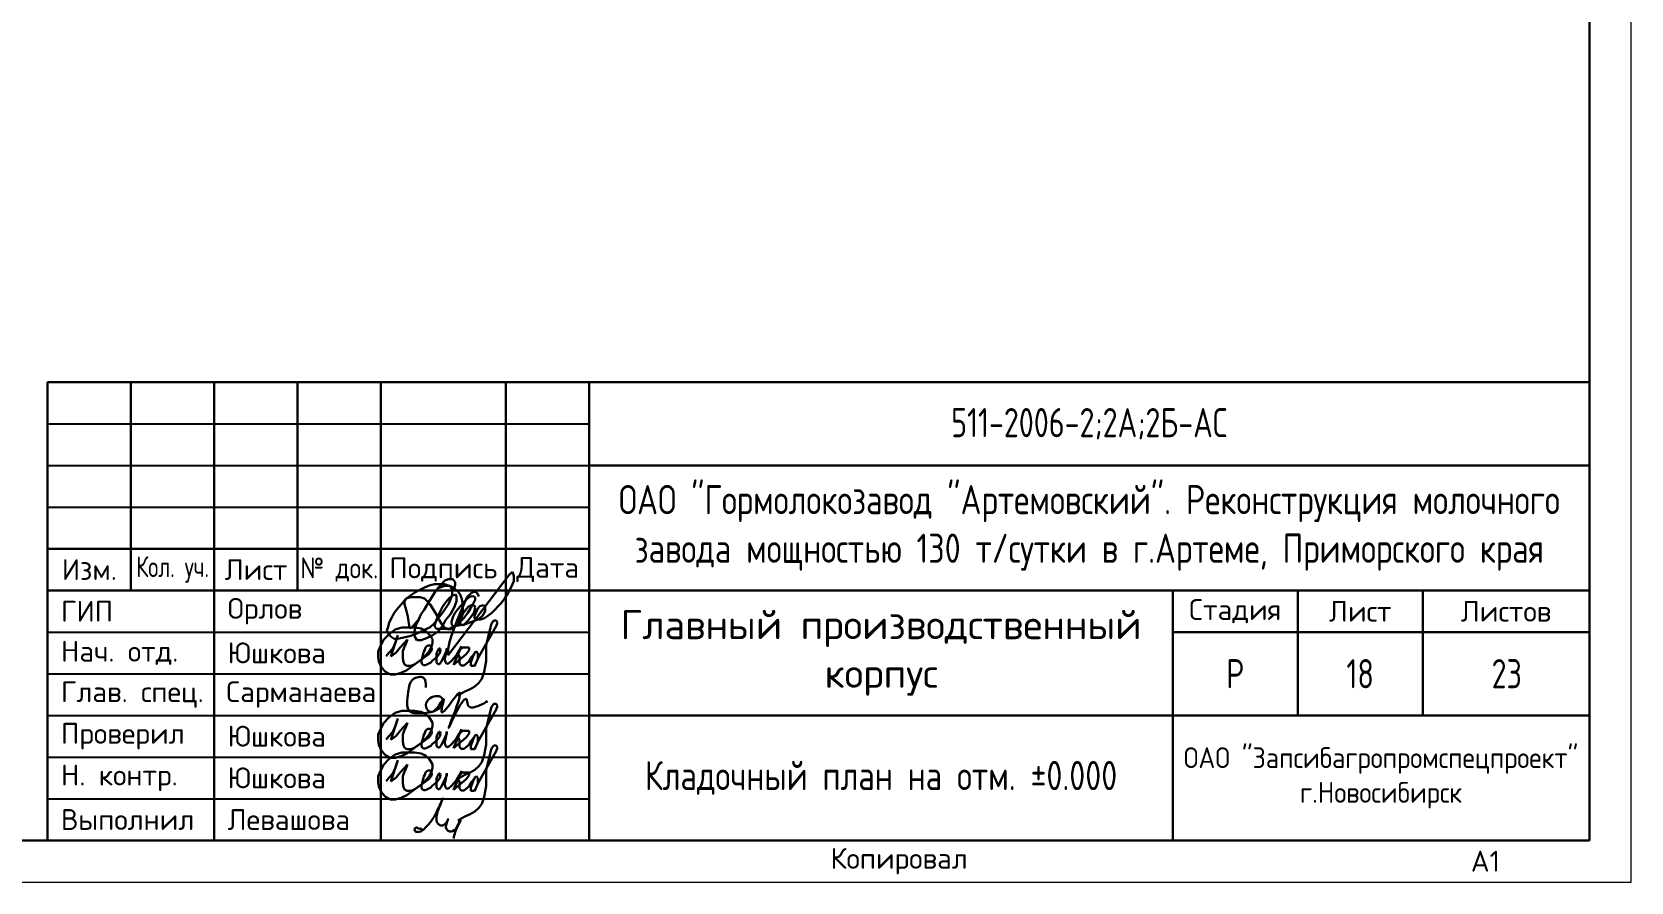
# Model space of a CAD drawing. Extents: x -965262 to 1142518, y -357520 to 71675.
# Drawn here: x 671480 to 690668, y -240088 to -229886 of the extents above; entities that cross this region are included whole.
import ezdxf

# ---------------------------------------------------------------- set-up
doc = ezdxf.new("R2010")
doc.units = 0
doc.header["$LTSCALE"] = 10
doc.layers.get('0').update_dxf_attribs({"linetype": 'CONTINUOUS', "lineweight": 30})
doc.layers.add('Ростверк', color=155, linetype='CONTINUOUS', lineweight=40)
doc.layers.add('светиль', color=40, linetype='CONTINUOUS', lineweight=30)
doc.styles.add('GOST 2.304', font='isocpeur.ttf', dxfattribs={"width": 0.75, "height": 250})

# ---------------------------------------------------------------- blocks, each defined once
blk = doc.blocks.new('12314')
at = {"layer": 'светиль', "color": 7, "lineweight": 30}
for p, q in [((-140565.34, -9025.42), (-140566.15, -9025.6)), ((-140564.57, -9025.42), (-140565.34, -9025.42)), ((-140564.33, -9025.41), (-140564.8, -9025.96)), ((-140563.88, -9025.42), (-140564.57, -9025.42)), ((-140563.86, -9024.92), (-140564.33, -9025.41)), ((-140563.17, -9025.64), (-140563.88, -9025.42)), ((-140562.48, -9026.16), (-140562.25, -9025.58)), ((-140562.25, -9025.58), (-140562.25, -9025.09)), ((-140553.84, -9025.85), (-140553.48, -9024.93)), ((-140569.69, -9027.65), (-140570.3, -9028.39)), ((-140569.86, -9028.04), (-140569.59, -9027.58)), ((-140568.97, -9027.12), (-140569.69, -9027.65)), ((-140569.59, -9027.58), (-140568.96, -9027.35)), ((-140568.33, -9026.67), (-140568.97, -9027.12)), ((-140568.96, -9027.35), (-140568.18, -9027.35)), ((-140567.57, -9026.24), (-140568.33, -9026.67)), ((-140568.18, -9027.35), (-140567.49, -9027.35)), ((-140566.84, -9025.89), (-140567.57, -9026.24)), ((-140567.49, -9027.35), (-140566.88, -9027.58)), ((-140566.88, -9027.58), (-140566.44, -9027.96)), ((-140566.15, -9025.6), (-140566.84, -9025.89)), ((-140566.44, -9027.96), (-140566.02, -9028.46)), ((-140565.84, -9027.49), (-140566.24, -9028.17)), ((-140565.26, -9026.56), (-140565.84, -9027.49)), ((-140564.8, -9025.96), (-140565.26, -9026.56)), ((-140563.83, -9025.64), (-140564.97, -9026.08)), ((-140563.03, -9025.64), (-140563.83, -9025.64)), ((-140563.14, -9027.49), (-140563.64, -9028.1)), ((-140563.2, -9028.3), (-140562.73, -9027.06)), ((-140562.54, -9025.9), (-140563.17, -9025.64)), ((-140562.64, -9027.1), (-140563.14, -9027.49)), ((-140562.73, -9026.18), (-140563.03, -9025.64)), ((-140562.73, -9027.06), (-140562.73, -9026.18)), ((-140562.21, -9026.96), (-140562.64, -9027.1)), ((-140561.96, -9026.39), (-140562.54, -9025.9)), ((-140562.35, -9028.81), (-140562.06, -9027.96)), ((-140562.06, -9027.2), (-140562.21, -9026.96)), ((-140562.06, -9027.96), (-140562.06, -9027.2)), ((-140561.57, -9026.86), (-140561.96, -9026.39)), ((-140560.77, -9027.9), (-140561.87, -9029.18)), ((-140561.27, -9027.61), (-140561.57, -9026.86)), ((-140561.11, -9028.6), (-140561.27, -9027.61)), ((-140561.23, -9029), (-140560.44, -9027.33)), ((-140560.4, -9027.57), (-140560.77, -9027.9)), ((-140560.44, -9027.33), (-140559.85, -9026.75)), ((-140560.04, -9027.3), (-140560.4, -9027.57)), ((-140559.71, -9027.2), (-140560.04, -9027.3)), ((-140559.85, -9026.75), (-140559.52, -9026.57)), ((-140559.42, -9027.27), (-140559.71, -9027.2)), ((-140559.56, -9028.37), (-140559.27, -9027.77)), ((-140559.52, -9026.57), (-140559.22, -9026.57)), ((-140559.27, -9027.42), (-140559.42, -9027.27)), ((-140559.27, -9027.77), (-140559.27, -9027.42)), ((-140559.22, -9026.57), (-140558.92, -9026.81)), ((-140558.92, -9026.81), (-140558.69, -9027.25)), ((-140555.38, -9028.26), (-140554.82, -9027.5)), ((-140554.82, -9027.5), (-140554.34, -9026.8)), ((-140554.34, -9026.8), (-140553.84, -9025.85)), ((-140571.46, -9029.82), (-140571.77, -9030.41)), ((-140571.04, -9029.28), (-140571.46, -9029.82)), ((-140570.3, -9028.39), (-140571.04, -9029.28)), ((-140569.86, -9028.4), (-140569.86, -9028.04)), ((-140569.59, -9029.26), (-140569.86, -9028.4)), ((-140569.36, -9030.25), (-140569.59, -9029.26)), ((-140569.1, -9031.98), (-140569.36, -9030.25)), ((-140567.41, -9029.95), (-140567.85, -9031.02)), ((-140566.92, -9029.25), (-140567.41, -9029.95)), ((-140566.24, -9028.17), (-140566.92, -9029.25)), ((-140566.02, -9028.46), (-140565.66, -9029.03)), ((-140565.66, -9029.03), (-140565.26, -9029.64)), ((-140565.39, -9031.3), (-140564.18, -9029.72)), ((-140565.26, -9029.64), (-140564.95, -9030.14)), ((-140564.95, -9030.14), (-140564.67, -9030.77)), ((-140564.7, -9029.97), (-140564.92, -9030.46)), ((-140564.4, -9029.32), (-140564.7, -9029.97)), ((-140564.16, -9028.81), (-140564.4, -9029.32)), ((-140564.18, -9029.72), (-140563.2, -9028.3)), ((-140563.64, -9028.1), (-140564.16, -9028.81)), ((-140563.69, -9030.8), (-140562.97, -9029.89)), ((-140562.97, -9029.89), (-140562.35, -9028.81)), ((-140562.54, -9030.28), (-140562.72, -9030.69)), ((-140562.3, -9029.77), (-140562.54, -9030.28)), ((-140561.87, -9029.18), (-140562.3, -9029.77)), ((-140562.02, -9030.97), (-140561.23, -9029)), ((-140561.61, -9030.7), (-140561.33, -9030.12)), ((-140561.09, -9029.88), (-140561.38, -9030.53)), ((-140561.33, -9030.12), (-140561.11, -9029.29)), ((-140561.11, -9029.29), (-140561.11, -9028.6)), ((-140560.71, -9029.29), (-140561.09, -9029.88)), ((-140560.99, -9030.54), (-140560.36, -9029.73)), ((-140560.32, -9028.83), (-140560.71, -9029.29)), ((-140560.36, -9029.73), (-140559.94, -9029.04)), ((-140560.36, -9030.89), (-140559.8, -9030.21)), ((-140559.82, -9028.54), (-140560.32, -9028.83)), ((-140559.94, -9029.04), (-140559.56, -9028.37)), ((-140559.41, -9028.54), (-140559.82, -9028.54)), ((-140559.8, -9030.21), (-140559.41, -9029.59)), ((-140559.25, -9028.91), (-140559.41, -9028.54)), ((-140559.41, -9029.59), (-140559.25, -9028.91)), ((-140559.16, -9029.68), (-140559.34, -9030.17)), ((-140559.34, -9030.17), (-140559.34, -9030.53)), ((-140558.8, -9029.03), (-140559.16, -9029.68)), ((-140558.85, -9030.69), (-140558.16, -9030.16)), ((-140558.54, -9028.69), (-140558.8, -9029.03)), ((-140558.03, -9028.57), (-140558.54, -9028.69)), ((-140558.16, -9030.16), (-140557.76, -9029.45)), ((-140557.76, -9028.86), (-140558.03, -9028.57)), ((-140557.84, -9030.53), (-140557.36, -9030.17)), ((-140557.76, -9029.45), (-140557.76, -9028.86)), ((-140557.36, -9030.17), (-140556.76, -9029.71)), ((-140556.76, -9029.71), (-140555.38, -9028.26)), ((-140572.3, -9031.79), (-140572.49, -9032.37)), ((-140572.49, -9032.37), (-140572.25, -9032.93)), ((-140572.17, -9031.14), (-140572.3, -9031.79)), ((-140571.77, -9030.41), (-140572.17, -9031.14)), ((-140568.83, -9031.98), (-140569.1, -9031.98)), ((-140569.07, -9033.19), (-140567.78, -9032.69)), ((-140567.67, -9030.62), (-140568.83, -9031.98)), ((-140568.11, -9031.44), (-140568.36, -9032.46)), ((-140568.36, -9032.46), (-140568.36, -9033.22)), ((-140567.85, -9031.02), (-140568.11, -9031.44)), ((-140567.78, -9032.69), (-140566.97, -9032.3)), ((-140566.97, -9032.3), (-140566.01, -9031.84)), ((-140566.01, -9031.84), (-140565.39, -9031.3)), ((-140565.62, -9033.07), (-140564.69, -9032.4)), ((-140565.22, -9031.17), (-140565.31, -9031.55)), ((-140565.31, -9031.55), (-140565.31, -9031.83)), ((-140565.31, -9031.83), (-140565.15, -9032.01)), ((-140565.07, -9030.79), (-140565.22, -9031.17)), ((-140565.15, -9032.01), (-140564.95, -9032.09)), ((-140564.92, -9030.46), (-140565.1, -9030.81)), ((-140564.95, -9032.09), (-140564.71, -9032.09)), ((-140564.71, -9032.09), (-140564.33, -9032.09)), ((-140564.69, -9032.4), (-140564.05, -9031.53)), ((-140564.67, -9030.77), (-140564.3, -9031.38)), ((-140564.34, -9032.1), (-140563.17, -9032.1)), ((-140564.3, -9031.38), (-140563.85, -9031.91)), ((-140564.05, -9031.53), (-140563.69, -9030.8)), ((-140563.85, -9031.91), (-140563.29, -9032.14)), ((-140563.29, -9032.14), (-140562.79, -9032.14)), ((-140563.17, -9032.1), (-140562.57, -9031.83)), ((-140562.85, -9033.28), (-140562.02, -9030.97)), ((-140562.72, -9030.69), (-140562.83, -9031.1)), ((-140562.83, -9031.1), (-140562.75, -9031.5)), ((-140562.79, -9032.14), (-140562.24, -9031.69)), ((-140562.75, -9031.5), (-140562.62, -9031.65)), ((-140562.62, -9031.65), (-140562.35, -9031.73)), ((-140562.57, -9031.83), (-140561.91, -9031.51)), ((-140562.35, -9031.73), (-140560.91, -9031.44)), ((-140562.24, -9031.69), (-140561.96, -9031.29)), ((-140561.96, -9031.29), (-140561.61, -9030.7)), ((-140561.91, -9031.51), (-140560.99, -9030.54)), ((-140561.38, -9030.53), (-140561.5, -9030.94)), ((-140561.5, -9030.94), (-140561.5, -9031.27)), ((-140561.5, -9031.27), (-140561.38, -9031.45)), ((-140561.38, -9031.45), (-140561.1, -9031.55)), ((-140561.1, -9031.55), (-140559.91, -9031.09)), ((-140560.91, -9031.44), (-140560.36, -9030.89)), ((-140559.91, -9031.09), (-140558.85, -9030.69)), ((-140559.34, -9030.53), (-140559.22, -9030.72)), ((-140559.22, -9030.72), (-140558.47, -9030.72)), ((-140558.47, -9030.72), (-140557.84, -9030.53)), ((-140572.25, -9032.93), (-140571.86, -9033.33)), ((-140571.86, -9033.33), (-140571.43, -9033.6)), ((-140571.43, -9033.6), (-140570.92, -9033.6)), ((-140570.92, -9033.6), (-140569.07, -9033.19)), ((-140568.36, -9033.22), (-140568, -9033.8)), ((-140568, -9033.8), (-140567.37, -9033.8)), ((-140567.37, -9033.8), (-140566.58, -9033.5)), ((-140566.58, -9033.5), (-140565.62, -9033.07)), ((-140563.33, -9035.09), (-140563.1, -9034.11)), ((-140563.33, -9036.08), (-140563.33, -9035.09)), ((-140563.1, -9034.11), (-140562.85, -9033.28))]:
    blk.add_line(p, q, dxfattribs=at)
at = {"layer": 'светиль', "color": 7}
for p, q in [((-140563.31, -9024.63), (-140563.86, -9024.92)), ((-140554.16, -9024.02), (-140563.33, -9036.08)), ((-140562.63, -9024.63), (-140563.31, -9024.63)), ((-140562.25, -9025.09), (-140562.63, -9024.63)), ((-140553.68, -9023.57), (-140554.16, -9024.02)), ((-140553.48, -9024.17), (-140553.68, -9023.57)), ((-140553.48, -9024.93), (-140553.48, -9024.17))]:
    blk.add_line(p, q, dxfattribs=at)
blk = doc.blocks.new('12345')
at = {"layer": 'светиль', "color": 7, "lineweight": 30}
for p, q in [((-140572.41, -9039.94), (-140573.2, -9040.71)), ((-140571.46, -9039.22), (-140572.41, -9039.94)), ((-140570.49, -9038.9), (-140571.46, -9039.22)), ((-140569.42, -9038.9), (-140570.49, -9038.9)), ((-140568.52, -9038.9), (-140569.42, -9038.9)), ((-140567.56, -9039.05), (-140568.52, -9038.9)), ((-140566.95, -9039.39), (-140567.56, -9039.05)), ((-140566.31, -9039.99), (-140566.95, -9039.39)), ((-140559.1, -9043.56), (-140556.32, -9038.73)), ((-140557.41, -9039.95), (-140557.85, -9041.53)), ((-140557.25, -9039.09), (-140557.41, -9039.95)), ((-140557.05, -9038.33), (-140557.25, -9039.09)), ((-140556.66, -9037.86), (-140557.05, -9038.33)), ((-140556.33, -9037.86), (-140556.66, -9037.86)), ((-140556.11, -9038.15), (-140556.33, -9037.86)), ((-140556.32, -9038.73), (-140556.11, -9038.15)), ((-140573.7, -9041.68), (-140574.05, -9042.49)), ((-140573.2, -9040.71), (-140573.7, -9041.68)), ((-140572.42, -9042.74), (-140571.87, -9042.12)), ((-140571.06, -9040.06), (-140572.14, -9043.29)), ((-140571.87, -9042.12), (-140571.63, -9041.61)), ((-140571.63, -9041.61), (-140571.43, -9041.18)), ((-140571.43, -9041.18), (-140571.06, -9040.06)), ((-140571.35, -9042.66), (-140570.71, -9041.9)), ((-140570.71, -9041.9), (-140569.64, -9040.72)), ((-140570.11, -9041.93), (-140570.33, -9042.48)), ((-140569.89, -9041.38), (-140570.11, -9041.93)), ((-140569.64, -9040.72), (-140569.89, -9041.38)), ((-140567.05, -9042.26), (-140567.17, -9042.51)), ((-140566.92, -9041.93), (-140567.05, -9042.26)), ((-140566.72, -9041.73), (-140566.92, -9041.93)), ((-140566.51, -9041.6), (-140566.72, -9041.73)), ((-140566.18, -9041.6), (-140566.51, -9041.6)), ((-140566.38, -9042.48), (-140566.02, -9041.8)), ((-140565.87, -9040.67), (-140566.31, -9039.99)), ((-140566.02, -9041.8), (-140566.18, -9041.6)), ((-140566.06, -9042.48), (-140565.98, -9042.1)), ((-140566.02, -9041.8), (-140565.87, -9041.2)), ((-140565.98, -9042.1), (-140566.02, -9041.8)), ((-140565.87, -9041.2), (-140565.87, -9040.67)), ((-140565.1, -9042.35), (-140565.22, -9042.67)), ((-140564.94, -9042.08), (-140565.1, -9042.35)), ((-140564.75, -9042.08), (-140564.94, -9042.08)), ((-140564.8, -9042.76), (-140564.66, -9042.25)), ((-140564.66, -9042.25), (-140564.75, -9042.08)), ((-140564.05, -9042.98), (-140563.75, -9042.33)), ((-140563.75, -9042), (-140563.95, -9043.15)), ((-140563.75, -9042.33), (-140563.75, -9042)), ((-140561.55, -9041.69), (-140562.73, -9044.51)), ((-140562.21, -9042.97), (-140561.9, -9042.38)), ((-140561.9, -9042.38), (-140561.55, -9041.69)), ((-140561.37, -9041.9), (-140561.9, -9042.38)), ((-140560.81, -9041.9), (-140561.37, -9041.9)), ((-140560.38, -9041.9), (-140560.81, -9041.9)), ((-140560.81, -9042.92), (-140560.38, -9042.31)), ((-140560.38, -9042.31), (-140560.38, -9041.9)), ((-140557.85, -9041.53), (-140557.85, -9042.71)), ((-140574.05, -9042.49), (-140574.05, -9043.41)), ((-140574.05, -9043.41), (-140573.91, -9044.04)), ((-140573.91, -9044.04), (-140573.52, -9044.92)), ((-140572.84, -9043.22), (-140572.42, -9042.74)), ((-140572.14, -9043.29), (-140571.35, -9042.66)), ((-140570.33, -9042.48), (-140570.33, -9043.11)), ((-140570.33, -9043.11), (-140570.33, -9043.58)), ((-140570.33, -9043.58), (-140570.25, -9044.1)), ((-140570.25, -9044.1), (-140570.05, -9044.52)), ((-140570.05, -9044.52), (-140569.67, -9044.68)), ((-140569.75, -9045.31), (-140567.32, -9043.57)), ((-140569.67, -9044.68), (-140569.13, -9044.68)), ((-140569.13, -9044.68), (-140568.64, -9044.49)), ((-140568.64, -9044.49), (-140568.32, -9044.29)), ((-140568.32, -9044.29), (-140567.84, -9043.94)), ((-140567.84, -9043.94), (-140567.32, -9043.57)), ((-140567.38, -9043.27), (-140567.53, -9043.89)), ((-140567.53, -9043.89), (-140567.53, -9044.17)), ((-140567.53, -9044.17), (-140567.42, -9044.42)), ((-140567.42, -9044.42), (-140567.23, -9044.58)), ((-140567.29, -9042.94), (-140567.38, -9043.27)), ((-140567.32, -9043.57), (-140566.41, -9042.91)), ((-140567.32, -9043.57), (-140566.86, -9043.05)), ((-140567.17, -9042.51), (-140567.29, -9042.94)), ((-140567.23, -9044.58), (-140566.96, -9044.58)), ((-140566.96, -9044.58), (-140566.73, -9044.48)), ((-140566.86, -9043.05), (-140566.38, -9042.48)), ((-140566.73, -9044.48), (-140566.43, -9044.34)), ((-140566.43, -9044.34), (-140566.14, -9044.15)), ((-140566.41, -9042.91), (-140566.06, -9042.48)), ((-140566.14, -9044.15), (-140565.86, -9043.89)), ((-140565.86, -9043.89), (-140565.21, -9043.37)), ((-140565.22, -9042.67), (-140565.29, -9042.92)), ((-140565.29, -9042.92), (-140565.29, -9043.17)), ((-140565.29, -9043.17), (-140565.29, -9043.66)), ((-140565.29, -9043.66), (-140565.29, -9044.11)), ((-140565.29, -9044.11), (-140565.2, -9044.32)), ((-140565.21, -9043.37), (-140564.8, -9042.76)), ((-140565.2, -9044.32), (-140565.05, -9044.41)), ((-140565.05, -9044.41), (-140564.85, -9044.41)), ((-140564.85, -9044.41), (-140564.57, -9044.09)), ((-140564.57, -9044.09), (-140564.35, -9043.62)), ((-140564.35, -9043.62), (-140564.05, -9042.98)), ((-140563.95, -9043.15), (-140564.01, -9043.51)), ((-140564.01, -9043.51), (-140564.01, -9043.77)), ((-140564.01, -9043.77), (-140563.92, -9044.1)), ((-140563.92, -9044.1), (-140563.85, -9044.29)), ((-140563.85, -9044.29), (-140563.62, -9044.36)), ((-140563.62, -9044.36), (-140563.42, -9044.29)), ((-140563.42, -9044.29), (-140563.06, -9043.97)), ((-140563.06, -9043.97), (-140562.6, -9043.43)), ((-140562.73, -9044.51), (-140562.09, -9043)), ((-140562.73, -9044.51), (-140561.47, -9043.46)), ((-140562.6, -9043.43), (-140562.21, -9042.97)), ((-140562.09, -9043), (-140561.94, -9043.08)), ((-140561.94, -9043.08), (-140561.85, -9043.24)), ((-140561.85, -9043.24), (-140561.85, -9043.58)), ((-140561.85, -9043.58), (-140561.85, -9043.8)), ((-140561.85, -9043.8), (-140561.85, -9044.05)), ((-140561.85, -9044.05), (-140561.85, -9044.26)), ((-140561.85, -9044.26), (-140561.75, -9044.47)), ((-140561.75, -9044.47), (-140561.57, -9044.62)), ((-140561.57, -9044.62), (-140561.32, -9044.62)), ((-140561.47, -9043.46), (-140560.81, -9042.92)), ((-140561.32, -9044.62), (-140561.15, -9044.62)), ((-140561.15, -9044.62), (-140560.72, -9044.27)), ((-140560.72, -9044.27), (-140560.47, -9044.07)), ((-140560.47, -9044.07), (-140560.28, -9043.75)), ((-140560.28, -9043.75), (-140560.03, -9043.35)), ((-140559.84, -9043.32), (-140560.12, -9044.18)), ((-140560.12, -9044.18), (-140560.12, -9044.67)), ((-140560.12, -9044.67), (-140559.6, -9044.67)), ((-140560.03, -9043.35), (-140559.75, -9042.98)), ((-140559.54, -9042.71), (-140559.84, -9043.32)), ((-140559.75, -9042.98), (-140559.55, -9042.72)), ((-140559.6, -9044.67), (-140559.43, -9044.42)), ((-140559.3, -9042.49), (-140559.57, -9042.67)), ((-140559.43, -9044.42), (-140559.1, -9043.58)), ((-140559.1, -9042.75), (-140559.3, -9042.49)), ((-140559.1, -9043.58), (-140559.1, -9042.75)), ((-140557.85, -9043.98), (-140558.12, -9045.55)), ((-140557.85, -9042.71), (-140557.85, -9043.98)), ((-140573.52, -9044.92), (-140572.91, -9045.57)), ((-140572.91, -9045.57), (-140572.18, -9045.96)), ((-140572.18, -9045.96), (-140571.44, -9045.96)), ((-140571.44, -9045.96), (-140570.48, -9045.69)), ((-140570.48, -9045.69), (-140569.75, -9045.31)), ((-140558.46, -9046.62), (-140558.91, -9047.24)), ((-140558.12, -9045.55), (-140558.46, -9046.62)), ((-140561.01, -9048.54), (-140562.09, -9049.1)), ((-140560.24, -9048.16), (-140561.01, -9048.54)), ((-140559.54, -9047.77), (-140560.24, -9048.16)), ((-140558.91, -9047.24), (-140559.54, -9047.77))]:
    blk.add_line(p, q, dxfattribs=at)

msp = doc.modelspace()

# ---------------------------------------------------------------- linework, layer by layer
for p, q in [((671667.6, -234087.8, 9801.8), (690167.6, -234087.8, 9801.8)), ((671667.6, -239587.8, 9801.8), (671667.6, -234087.8, 9801.8)), ((672667.6, -234087.8, 9801.8), (672667.6, -236587.8, 9801.8)), ((673667.6, -234087.8, 9801.8), (673667.6, -239587.8, 9801.8)), ((674667.6, -234087.8, 9801.8), (674667.6, -236587.8, 9801.8)), ((675667.6, -234087.8, 9801.8), (675667.6, -239587.8, 9801.8)), ((677167.6, -234087.8, 9801.8), (677167.6, -239587.8, 9801.8)), ((678167.6, -239587.8, 9801.8), (678167.6, -234088.8, 9801.8)), ((678167.6, -235087.8, 9801.8), (690167.6, -235087.8, 9801.8)), ((671667.6, -236087.8, 9801.8), (678167.6, -236087.8, 9801.8)), ((671667.6, -236587.8, 9801.8), (690167.6, -236587.8, 9801.8)), ((685167.6, -239587.8, 9801.8), (685167.6, -236587.8, 9801.8)), ((685167.6, -236587.8, 9801.8), (685167.6, -239587.8, 9801.8)), ((686667.6, -236587.8, 9801.8), (686667.6, -238087.8, 9801.8)), ((688167.6, -236587.8, 9801.8), (688167.6, -238087.8, 9801.8)), ((685167.6, -237087.8, 9801.8), (690167.6, -237087.8, 9801.8)), ((678167.6, -238087.8, 9801.8), (690167.6, -238087.8, 9801.8))]:
    msp.add_line(p, q)
at = {"ltscale": 100}
for p, q in [((690167.6, -239587.8, 9801.8), (690167.6, -234087.8, 9801.8)), ((671667.6, -239587.8, 9801.8), (690167.6, -239587.8, 9801.8))]:
    msp.add_line(p, q, dxfattribs=at)
at = {"lineweight": 25}
for p, q in [((671667.6, -234587.8, 9801.8), (678167.6, -234587.8, 9801.8)), ((671667.6, -235087.8, 9801.8), (678167.6, -235087.8, 9801.8)), ((671667.6, -235587.8, 9801.8), (678167.6, -235587.8, 9801.8)), ((671667.6, -237087.8, 9801.8), (678167.6, -237087.8, 9801.8)), ((671667.6, -237587.8, 9801.8), (678167.6, -237587.8, 9801.8)), ((671667.6, -238087.8, 9801.8), (678167.6, -238087.8, 9801.8)), ((671667.6, -238587.8, 9801.8), (678167.6, -238587.8, 9801.8)), ((671667.6, -239087.8, 9801.8), (678167.6, -239087.8, 9801.8))]:
    msp.add_line(p, q, dxfattribs=at)
at = {"lineweight": 15}
msp.add_line((673667.6, -238087.8, 9801.8), (673667.6, -237587.8, 9801.8), dxfattribs=at)
at = {"lineweight": 15, "elevation": 9801.8}
msp.add_lwpolyline([(690667.6, -240087.8), (690667.6, -155987.8), (631217.6, -155987.8), (631217.6, -240087.8)], close=True, dxfattribs=at)
at = {"elevation": 9801.8}
msp.add_lwpolyline([(690167.6, -239587.8), (690167.6, -156487.8), (633217.6, -156487.8), (633217.6, -239587.8)], close=True, dxfattribs=at)
at = {"layer": 'Ростверк', "color": 0, "linetype": 'ByBlock', "lineweight": 30}
msp.add_spline([(676207.2, -237752.1, 9801.8), (676175.7, -237635.3, 9801.8), (676053.3, -237654.6, 9801.8), (675994.7, -237806.9, 9801.8), (676013.9, -238040.9, 9801.8), (676176.3, -238060, 9801.8), (676298.8, -238040.6, 9801.8), (676402.1, -237952.9, 9801.8), (676395.8, -237877.7, 9801.8), (676239.2, -237896.7, 9801.8), (676208.6, -237989.5, 9801.8), (676266.2, -238045.7, 9801.8), (676420, -237892.2, 9801.8), (676392.6, -238045.1, 9801.8), (676606.6, -237816.3, 9801.8), (676479.6, -238238.1, 9801.8), (676699.3, -237903.9, 9801.8), (676718.9, -237977.3, 9801.8), (676845.4, -237968.7, 9801.8), (676947, -237919, 9801.8)], degree=3, dxfattribs=at)
msp.add_open_spline([(676160.9, -239450.1, 9801.8), (676124.6, -239452.6, 9801.8), (676099.7, -239431, 9801.8), (676088.7, -239433.9, 9801.8), (676068.1, -239442.8, 9801.8), (676072.1, -239475.5, 9801.8), (676092.1, -239486.7, 9801.8), (676111.1, -239488.7, 9801.8), (676148.2, -239485.4, 9801.8), (676208.2, -239430.4, 9801.8), (676267.8, -239364.7, 9801.8), (676312.2, -239292.1, 9801.8), (676347.1, -239221.9, 9801.8), (676372.2, -239165.8, 9801.8), (676431.2, -239035.9, 9801.8), (676367.4, -239191.3, 9801.8), (676344.4, -239245.5, 9801.8), (676333, -239311.3, 9801.8), (676329.5, -239362.8, 9801.8), (676366.5, -239407.1, 9801.8), (676434.4, -239419.7, 9801.8), (676497, -239278, 9801.8), (676437.3, -239407.4, 9801.8), (676453, -239462.1, 9801.8), (676490.8, -239483.5, 9801.8), (676553.3, -239477.4, 9801.8), (676581.5, -239420.8, 9801.8), (676643.5, -239301.7, 9801.8), (676587.6, -239425.5, 9801.8), (676560.4, -239474.9, 9801.8), (676545.7, -239525.5, 9801.8), (676540.6, -239554.6, 9801.8), (676538.7, -239567.1, 9801.8)], degree=3, knots=[0, 0, 0, 0, 0.2975043, 0.4847258, 0.5987692, 0.7870476, 0.9695013, 1.2103337, 1.4671083, 1.8349259, 2.4022139, 2.7963302, 3.1188042, 3.534012, 3.9245364, 4.4236833, 4.9141554, 5.0766289, 5.4058204, 5.6497994, 5.873359, 6.3431706, 6.7835022, 7.020827, 7.2049808, 7.3798762, 7.8935679, 8.2160122, 8.6797881, 8.9661728, 9.2392427, 9.4249658, 9.4249658, 9.4249658, 9.4249658], dxfattribs=at)

# ---------------------------------------------------------------- block references
at = {"layer": 'светиль', "xscale": 80, "yscale": 80, "zscale": 80}
for name, p in [('12314', (11921538.6, 485519.3, 9801.8)), ('12345', (11921555.7, 486080, 9801.8)), ('12345', (11921555.7, 485080, 9801.8)), ('12345', (11921555.7, 484580, 9801.8))]:
    msp.add_blockref(name, p, dxfattribs=at)

# ---------------------------------------------------------------- texts
at = {"color": 0, "insert": (684167.6, -234587.8, 9801.8), "char_height": 350, "attachment_point": 5, "style": 'GOST 2.304'}
msp.add_mtext_dynamic_manual_height_columns('511-2006-2;2А;2Б-АС', width=12000, gutter_width=1500, heights=[0], dxfattribs=at)
at = {"ltscale": 10, "attachment_point": 5, "style": 'GOST 2.304'}
for s, insert, char_height, width in [('{\\W0.8;ОАО "Гормолокозавод "Артемовский". Реконструкция молочного завода мощностью 130 т/сутки в г.Артеме, Приморского края\\W1; }', (684167.6, -235837.8, 9801.8), 350, 12000), ('{\\W1;Главный производственный корпус}', (681667.6, -237337.8, 9801.8), 350, 7000), ('{\\W0.9;ОАО "Запсибагропромспецпроект"\\Pг.Новосибирск}', (687667.6, -238837.8, 9801.8), 250, 5000), ('{\\W0.8;Кладочный план на отм. %%P0.000}', (681667.6, -238837.8, 9801.8), 350, 7000)]:
    msp.add_mtext(s, dxfattribs=dict(at, insert=insert, char_height=char_height, width=width))
at = {"style": 'GOST 2.304'}
for s, width, heights, insert, char_height, attachment_point in [('Кол. уч.', 1000, [0], (673167.6, -236337.8, 9801.8), 250, 5), ('{\\W0.85;№ док.}', 1000, [0], (675167.6, -236337.8, 9801.8), 250, 5), ('{\\W1;Подпись}', 1500, [0], (676417.6, -236337.8, 9801.8), 250, 5), ('{\\W1;Дата}', 1000, [0], (677667.6, -236337.8, 9801.8), 250, 5), ('{\\W1;Изм.}', 1000, [0], (672167.6, -236337.8, 9801.8), 250, 5), ('{\\W1;Лист}', 1000, [0], (674167.6, -236337.8, 9801.8), 250, 5), ('{\\W1; ГИП}', 2000, [0], (671667.6, -236837.8, 9801.8), 250, 4), ('{\\W1; Орлов}', 2000, [0], (673667.6, -236837.8, 9801.8), 250, 4), ('{\\W1;Стадия}', 1500, [0], (685917.6, -236837.8, 9801.8), 250, 5), ('{\\W1;Лист}', 1500, [0], (687417.6, -236837.8, 9801.8), 250, 5), ('{\\W1;Листов}', 2000, [0], (689167.6, -236837.8, 9801.8), 250, 5), ('{\\W1; Нач. отд.}', 2000, [0], (671667.6, -237337.8, 9801.8), 250, 4), ('{\\W1; Юшкова}', 2000, [0], (673667.6, -237337.8, 9801.8), 250, 4), ('Р', 1500, [0], (685917.6, -237587.8, 9801.8), 350, 5), ('{\\W1; Глав. спец.}', 2000, [0], (671667.6, -237837.8, 9801.8), 250, 4), ('{\\W0.9; \\W1;Сарманаева}', 2000, [500], (673667.6, -237837.8, 9801.8), 250, 4), ('{\\W1; Проверил}', 2000, [0], (671667.6, -238337.8, 9801.8), 250, 4), ('{\\W1; Юшкова}', 2000, [0], (673667.6, -238337.8, 9801.8), 250, 4), ('{\\W1; Н. контр.}', 2000, [0], (671667.6, -238837.8, 9801.8), 250, 4), ('{\\W1; Юшкова}', 2000, [0], (673667.6, -238837.8, 9801.8), 250, 4), ('{\\W1; Выполнил}', 2000, [0], (671667.6, -239337.8, 9801.8), 250, 4), ('{\\W1; Левашова}', 2000, [0], (673667.6, -239337.8, 9801.8), 250, 4), ('{\\W1; Копировал}', 2000, [0], (680902.5, -239837.8, 9801.8), 250, 4), ('{\\W1;A1}', 2000, [0], (688745.4, -239837.8, 9801.8), 250, 4)]:
    msp.add_mtext_dynamic_manual_height_columns(s, width=width, gutter_width=1500, heights=heights, dxfattribs=dict(at, insert=insert, char_height=char_height, attachment_point=attachment_point))
at = {"color": 1, "char_height": 350, "attachment_point": 5, "style": 'GOST 2.304'}
for s, insert in [('{\\C256;18}', (687417.6, -237587.8, 9801.8)), ('{\\C256;23}', (689176.6, -237587.8, 9801.8))]:
    msp.add_mtext_dynamic_manual_height_columns(s, width=1500, gutter_width=1500, heights=[0], dxfattribs=dict(at, insert=insert))

doc.saveas('drawing.dxf')
